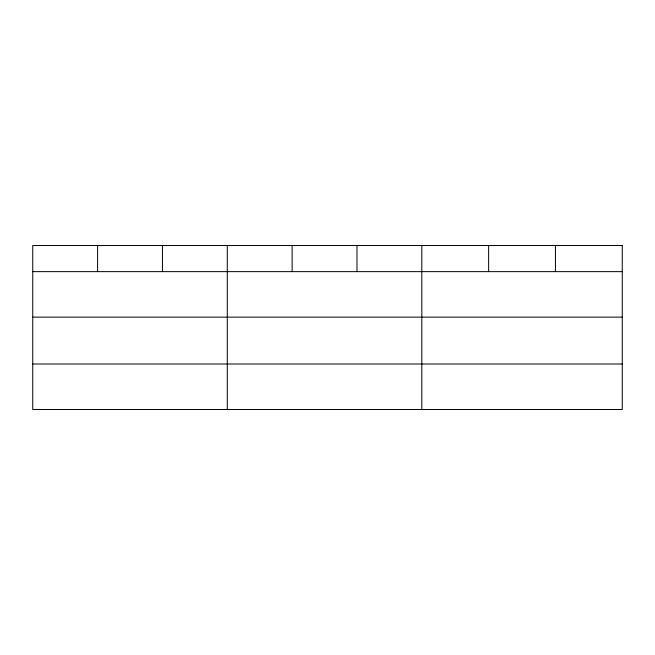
<?xml version="1.0" encoding="UTF-8"?>
<svg xmlns="http://www.w3.org/2000/svg" width="655" height="655" viewBox="0 0 655 655"><rect width="100%" height="100%" fill="white"/><g stroke="black" fill="none" stroke-linecap="round" stroke-linejoin="round"><path stroke-width="0.98" d="M32.75 271.637L622.25 271.637M32.75 317.135L622.25 317.135M32.75 364.008L622.25 364.008M555.44 245.502L555.44 271.637M488.63 245.502L488.63 271.637M421.82 245.502L421.82 409.498M356.975 245.502L356.975 271.637M292.13 245.502L292.13 271.637M227.285 245.502L227.285 409.498M162.44 245.502L162.44 271.637M97.595 245.502L97.595 271.637M622.25 245.502L32.75 245.502L32.75 409.498L622.25 409.498L622.25 245.502"/></g></svg>
